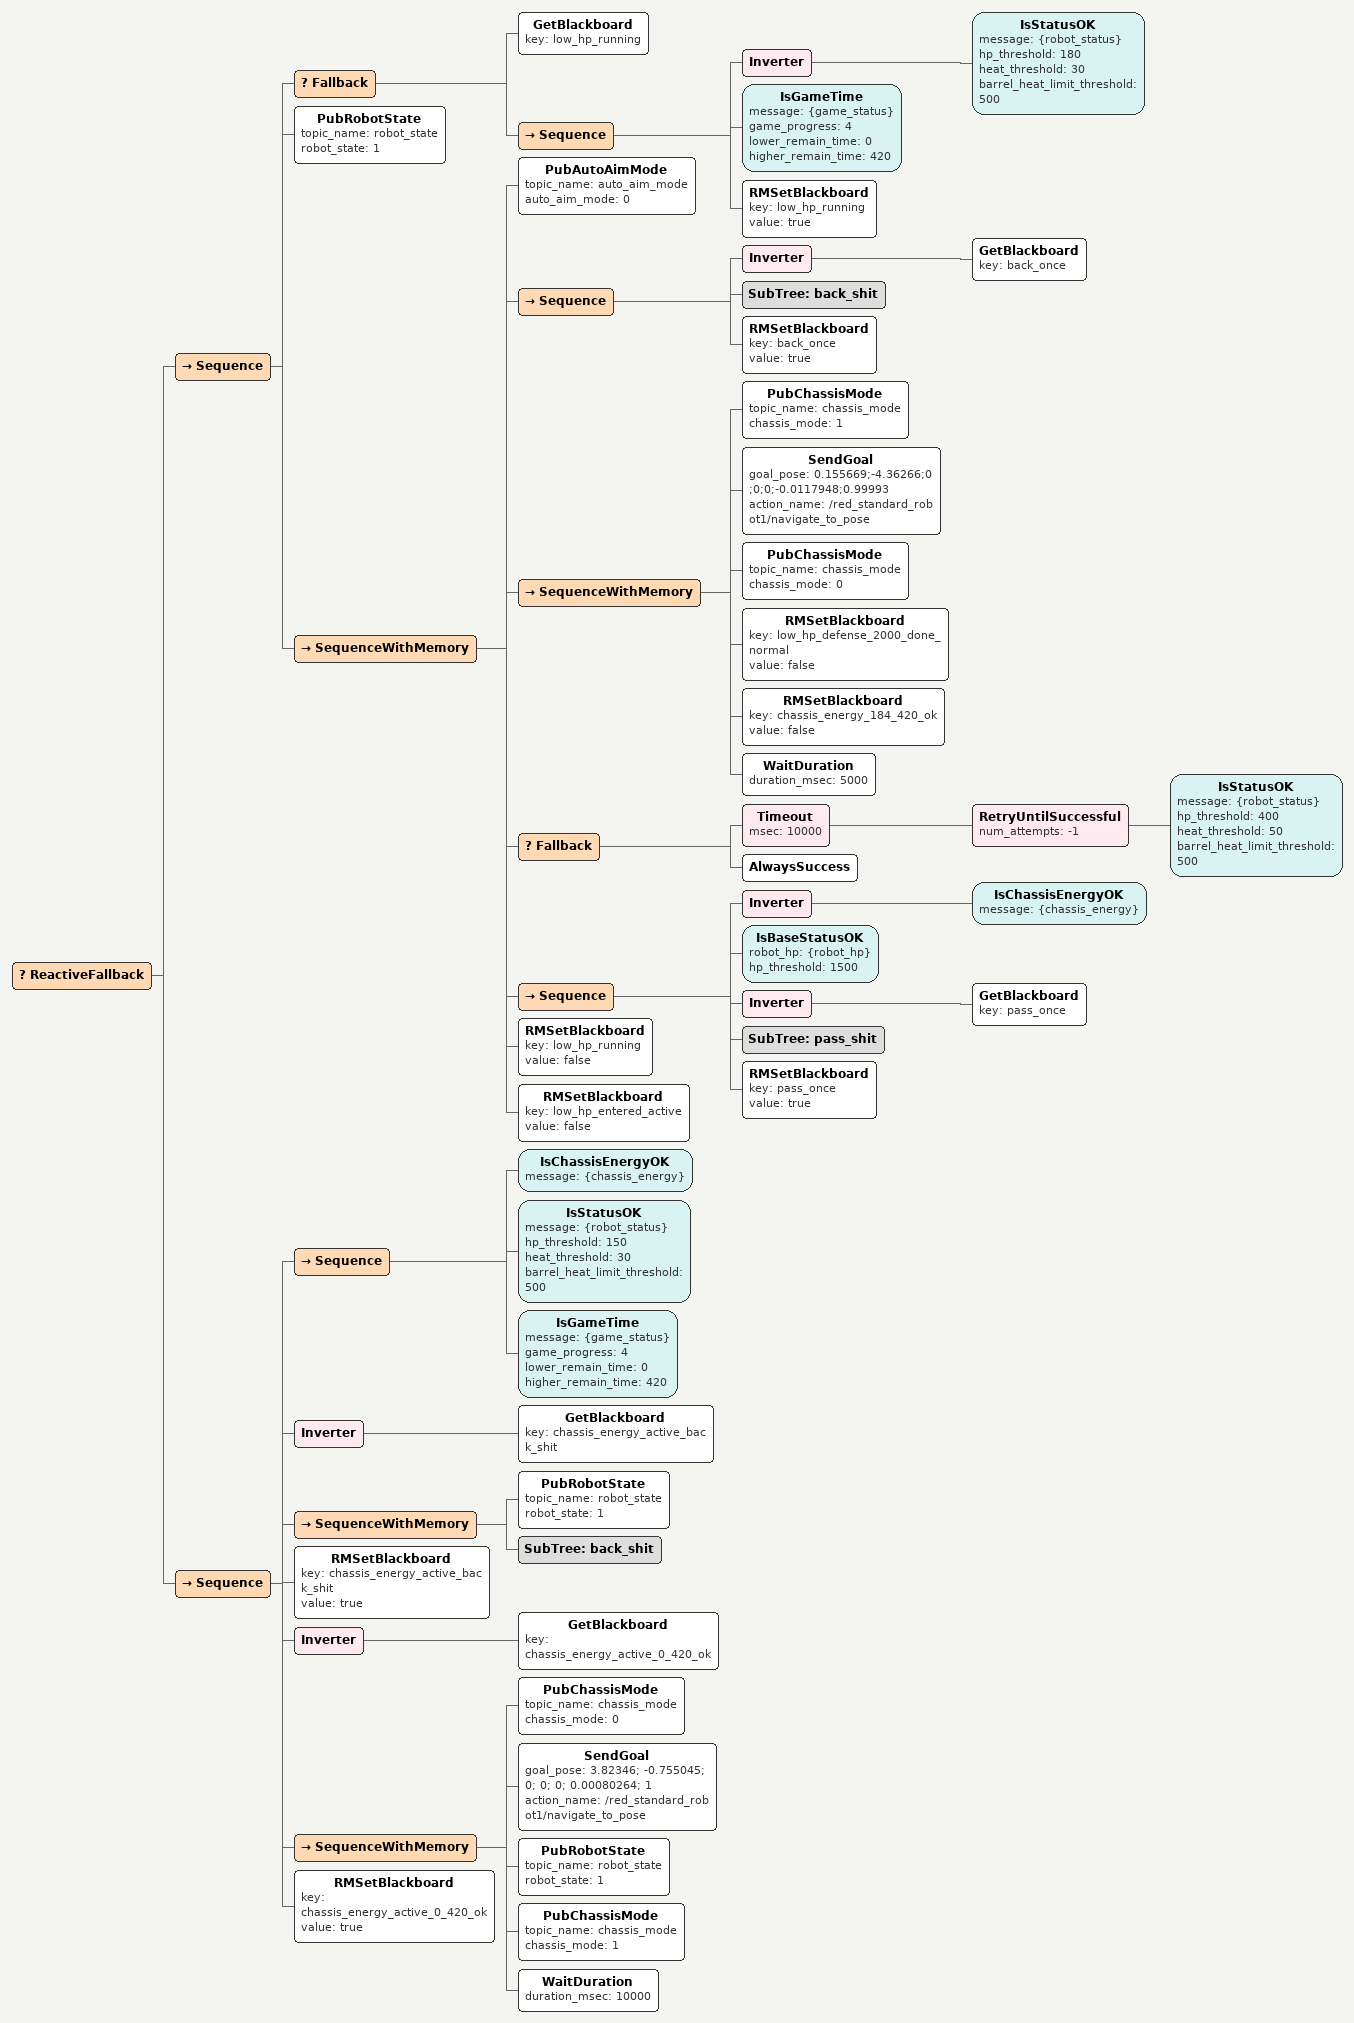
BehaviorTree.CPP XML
<ReactiveFallback>
  <Sequence>
    <Fallback>
      <GetBlackboard key="low_hp_running"/>
      <Sequence>
        <Inverter>
          <IsStatusOK message="{robot_status}" hp_threshold="180" heat_threshold="30" barrel_heat_limit_threshold="500"/>
        </Inverter>
        <IsGameTime message="{game_status}" game_progress="4" lower_remain_time="0" higher_remain_time="420"/>
        <RMSetBlackboard key="low_hp_running" value="true"/>
      </Sequence>
    </Fallback>
    <PubRobotState topic_name="robot_state" robot_state="1"/>
    <SequenceWithMemory>
      <PubAutoAimMode topic_name="auto_aim_mode" auto_aim_mode="0"/>
      <Sequence>
        <Inverter>
          <GetBlackboard key="back_once"/>
        </Inverter>
        <SubTree ID="back_shit"/>
        <RMSetBlackboard key="back_once" value="true"/>
      </Sequence>
      <SequenceWithMemory>
        <PubChassisMode topic_name="chassis_mode" chassis_mode="1"/>
        <SendGoal goal_pose="0.155669;-4.36266;0;0;0;-0.0117948;0.99993" action_name="/red_standard_robot1/navigate_to_pose"/>
        <PubChassisMode topic_name="chassis_mode" chassis_mode="0"/>
        <RMSetBlackboard key="low_hp_defense_2000_done_normal" value="false"/>
        <RMSetBlackboard key="chassis_energy_184_420_ok" value="false"/>
        <WaitDuration duration_msec="5000"/>
      </SequenceWithMemory>
      <Fallback>
        <Timeout msec="10000">
          <RetryUntilSuccessful num_attempts="-1">
            <IsStatusOK message="{robot_status}" hp_threshold="400" heat_threshold="50" barrel_heat_limit_threshold="500"/>
          </RetryUntilSuccessful>
        </Timeout>
        <AlwaysSuccess/>
      </Fallback>
      <Sequence>
        <Inverter>
          <IsChassisEnergyOK message="{chassis_energy}"/>
        </Inverter>
        <IsBaseStatusOK robot_hp="{robot_hp}" hp_threshold="1500"/>
        <Inverter>
          <GetBlackboard key="pass_once"/>
        </Inverter>
        <SubTree ID="pass_shit"/>
        <RMSetBlackboard key="pass_once" value="true"/>
      </Sequence>
      <RMSetBlackboard key="low_hp_running" value="false"/>
      <RMSetBlackboard key="low_hp_entered_active" value="false"/>
    </SequenceWithMemory>
  </Sequence>
  <Sequence>
    <Sequence>
      <IsChassisEnergyOK message="{chassis_energy}"/>
      <IsStatusOK message="{robot_status}" hp_threshold="150" heat_threshold="30" barrel_heat_limit_threshold="500"/>
      <IsGameTime message="{game_status}" game_progress="4" lower_remain_time="0" higher_remain_time="420"/>
    </Sequence>
    <Inverter>
      <GetBlackboard key="chassis_energy_active_back_shit"/>
    </Inverter>
    <SequenceWithMemory>
      <PubRobotState topic_name="robot_state" robot_state="1"/>
      <SubTree ID="back_shit"/>
    </SequenceWithMemory>
    <RMSetBlackboard key="chassis_energy_active_back_shit" value="true"/>
    <Inverter>
      <GetBlackboard key="chassis_energy_active_0_420_ok"/>
    </Inverter>
    <SequenceWithMemory>
      <PubChassisMode topic_name="chassis_mode" chassis_mode="0"/>
      <SendGoal goal_pose="3.82346; -0.755045; 0; 0; 0; 0.00080264; 1" action_name="/red_standard_robot1/navigate_to_pose"/>
      <PubRobotState topic_name="robot_state" robot_state="1"/>
      <PubChassisMode topic_name="chassis_mode" chassis_mode="1"/>
      <WaitDuration duration_msec="10000"/>
    </SequenceWithMemory>
    <RMSetBlackboard key="chassis_energy_active_0_420_ok" value="true"/>
  </Sequence>
</ReactiveFallback>
